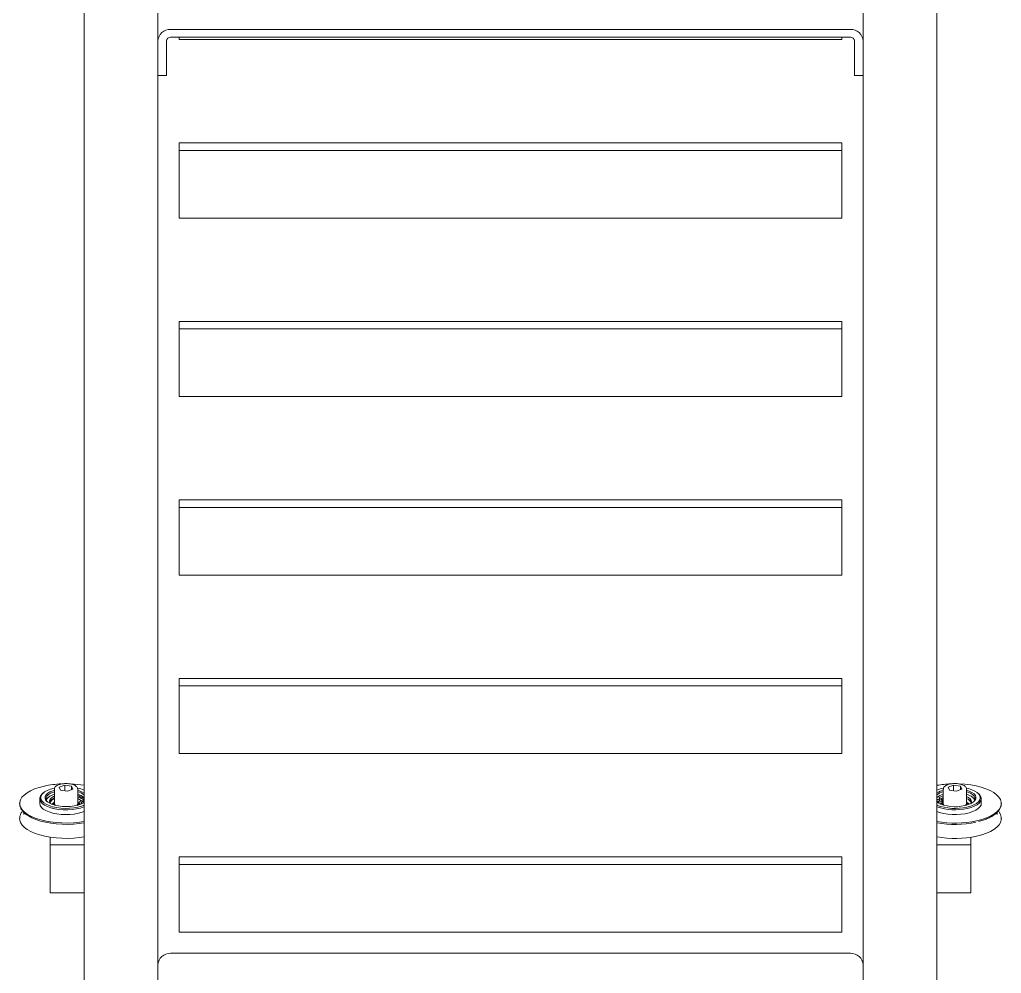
# Model space of a CAD drawing. Header units: millimetres. Extents: x -1052 to 3351, y 0 to 2015.
# Drawn here: x -112.91 to -107.34, y 1579.12 to 1584.53 of the extents above; entities that cross this region are included whole.
import ezdxf

# ---------------------------------------------------------------- set-up
doc = ezdxf.new("R2010")
doc.units = ezdxf.units.MM

msp = doc.modelspace()

# ---------------------------------------------------------------- linework, layer by layer
at = {"linetype": 'Continuous', "lineweight": 0}
for p, q in [((-112.5422, 1590.0923), (-112.5422, 1578.6487)), ((-112.1228, 1590.0834), (-112.1228, 1579.0683)), ((-108.1211, 1590.0834), (-108.1211, 1579.0683)), ((-107.7017, 1590.0923), (-107.7017, 1578.6487)), ((-112.051, 1584.4772), (-108.193, 1584.4772)), ((-112.051, 1584.4338), (-108.193, 1584.4338)), ((-112.003, 1584.4338), (-112.003, 1584.4201)), ((-108.2409, 1584.4338), (-108.2409, 1584.4201)), ((-112.0749, 1584.4121), (-112.0749, 1584.2166)), ((-108.2409, 1584.4201), (-112.003, 1584.4201)), ((-108.169, 1584.4121), (-108.169, 1584.2166)), ((-112.1228, 1584.2166), (-112.0749, 1584.2166)), ((-108.1211, 1584.2166), (-108.169, 1584.2166)), ((-108.2409, 1583.8343), (-112.003, 1583.8343)), ((-112.003, 1583.8343), (-112.003, 1583.7917)), ((-108.2409, 1583.8343), (-108.2409, 1583.7917)), ((-108.2409, 1583.7917), (-112.003, 1583.7917)), ((-112.003, 1583.7917), (-112.003, 1583.531)), ((-108.2409, 1583.7917), (-108.2409, 1583.531)), ((-112.003, 1583.531), (-112.003, 1583.5)), ((-112.003, 1583.5), (-112.003, 1583.4667)), ((-108.2409, 1583.531), (-108.2409, 1583.5)), ((-108.2409, 1583.5), (-108.2409, 1583.4667)), ((-112.003, 1583.4667), (-112.003, 1583.4508)), ((-112.003, 1583.4508), (-112.003, 1583.4074)), ((-108.2409, 1583.4667), (-108.2409, 1583.4508)), ((-108.2409, 1583.4508), (-108.2409, 1583.4074)), ((-108.2409, 1583.4074), (-112.003, 1583.4074)), ((-108.2409, 1582.8216), (-112.003, 1582.8216)), ((-112.003, 1582.8216), (-112.003, 1582.779)), ((-108.2409, 1582.8216), (-108.2409, 1582.779)), ((-108.2409, 1582.779), (-112.003, 1582.779)), ((-112.003, 1582.779), (-112.003, 1582.5183)), ((-108.2409, 1582.779), (-108.2409, 1582.5183)), ((-112.003, 1582.5183), (-112.003, 1582.4873)), ((-112.003, 1582.4873), (-112.003, 1582.454)), ((-108.2409, 1582.5183), (-108.2409, 1582.4873)), ((-108.2409, 1582.4873), (-108.2409, 1582.454)), ((-112.003, 1582.454), (-112.003, 1582.4381)), ((-112.003, 1582.4381), (-112.003, 1582.3947)), ((-108.2409, 1582.454), (-108.2409, 1582.4381)), ((-108.2409, 1582.4381), (-108.2409, 1582.3947)), ((-108.2409, 1582.3947), (-112.003, 1582.3947)), ((-108.2409, 1581.8089), (-112.003, 1581.8089)), ((-112.003, 1581.8089), (-112.003, 1581.7663)), ((-108.2409, 1581.7663), (-112.003, 1581.7663)), ((-112.003, 1581.7663), (-112.003, 1581.5056)), ((-108.2409, 1581.8089), (-108.2409, 1581.7663)), ((-108.2409, 1581.7663), (-108.2409, 1581.5056)), ((-112.003, 1581.5056), (-112.003, 1581.4746)), ((-108.2409, 1581.5056), (-108.2409, 1581.4746)), ((-112.003, 1581.4746), (-112.003, 1581.4413)), ((-112.003, 1581.4413), (-112.003, 1581.4254)), ((-112.003, 1581.4254), (-112.003, 1581.382)), ((-108.2409, 1581.4746), (-108.2409, 1581.4413)), ((-108.2409, 1581.4413), (-108.2409, 1581.4254)), ((-108.2409, 1581.4254), (-108.2409, 1581.382)), ((-108.2409, 1581.382), (-112.003, 1581.382)), ((-108.2409, 1580.7962), (-112.003, 1580.7962)), ((-112.003, 1580.7962), (-112.003, 1580.7536)), ((-108.2409, 1580.7962), (-108.2409, 1580.7536)), ((-108.2409, 1580.7536), (-112.003, 1580.7536)), ((-112.003, 1580.7536), (-112.003, 1580.4929)), ((-108.2409, 1580.7536), (-108.2409, 1580.4929)), ((-112.003, 1580.4929), (-112.003, 1580.4619)), ((-108.2409, 1580.4929), (-108.2409, 1580.4619)), ((-112.003, 1580.4619), (-112.003, 1580.4286)), ((-112.003, 1580.4286), (-112.003, 1580.4127)), ((-108.2409, 1580.4619), (-108.2409, 1580.4286)), ((-108.2409, 1580.4286), (-108.2409, 1580.4127)), ((-112.003, 1580.4127), (-112.003, 1580.3692)), ((-108.2409, 1580.3692), (-112.003, 1580.3692)), ((-108.2409, 1580.4127), (-108.2409, 1580.3692)), ((-112.8658, 1580.147), (-112.8822, 1580.1345)), ((-112.8458, 1580.1585), (-112.8658, 1580.147)), ((-112.8224, 1580.1688), (-112.8458, 1580.1585)), ((-112.7961, 1580.1778), (-112.8224, 1580.1688)), ((-112.7673, 1580.1853), (-112.7961, 1580.1778)), ((-112.7817, 1580.1389), (-112.7765, 1580.1435)), ((-112.7658, 1580.1517), (-112.7772, 1580.1423)), ((-112.7712, 1580.1477), (-112.7765, 1580.1435)), ((-112.7507, 1580.1601), (-112.7658, 1580.1517)), ((-112.7577, 1580.1354), (-112.7484, 1580.1442)), ((-112.7323, 1580.1673), (-112.7507, 1580.1601)), ((-112.7484, 1580.1442), (-112.7354, 1580.1521)), ((-112.7317, 1580.1446), (-112.7442, 1580.1368)), ((-112.7354, 1580.1521), (-112.7191, 1580.1589)), ((-112.7113, 1580.1731), (-112.7323, 1580.1673)), ((-112.7159, 1580.1513), (-112.7317, 1580.1446)), ((-112.7191, 1580.1589), (-112.7099, 1580.1617)), ((-112.7099, 1580.1532), (-112.7159, 1580.1513)), ((-112.7099, 1580.1683), (-112.7099, 1580.0868)), ((-112.6831, 1580.1796), (-112.6514, 1580.1909)), ((-112.6757, 1580.1623), (-112.6831, 1580.1796)), ((-112.6366, 1580.1564), (-112.6757, 1580.1623)), ((-112.6514, 1580.1909), (-112.6124, 1580.185)), ((-112.6514, 1580.1587), (-112.6514, 1580.1909)), ((-112.605, 1580.1678), (-112.6366, 1580.1564)), ((-112.6124, 1580.185), (-112.605, 1580.1678)), ((-112.6124, 1580.1651), (-112.6124, 1580.185)), ((-112.5781, 1580.0868), (-112.5781, 1580.1683)), ((-107.6658, 1580.1683), (-107.6658, 1580.0868)), ((-107.6389, 1580.1796), (-107.6073, 1580.1909)), ((-107.6315, 1580.1623), (-107.6389, 1580.1796)), ((-107.5925, 1580.1564), (-107.6315, 1580.1623)), ((-107.6073, 1580.1909), (-107.5682, 1580.185)), ((-107.6073, 1580.1587), (-107.6073, 1580.1909)), ((-107.5608, 1580.1678), (-107.5925, 1580.1564)), ((-107.5427, 1580.1956), (-107.5754, 1580.1977)), ((-107.5682, 1580.185), (-107.5608, 1580.1678)), ((-107.5682, 1580.1651), (-107.5682, 1580.185)), ((-107.5103, 1580.1916), (-107.5427, 1580.1956)), ((-107.534, 1580.0868), (-107.534, 1580.1683)), ((-107.534, 1580.1617), (-107.5181, 1580.1564)), ((-107.5273, 1580.151), (-107.534, 1580.1532)), ((-107.5235, 1580.1709), (-107.5327, 1580.1731)), ((-107.5116, 1580.1443), (-107.5273, 1580.151)), ((-107.5035, 1580.1645), (-107.5235, 1580.1709)), ((-107.5181, 1580.1564), (-107.503, 1580.1492)), ((-107.4993, 1580.1365), (-107.5116, 1580.1443)), ((-107.4793, 1580.1859), (-107.5103, 1580.1916)), ((-107.4864, 1580.1567), (-107.5035, 1580.1645)), ((-107.503, 1580.1492), (-107.4914, 1580.1409)), ((-107.4728, 1580.1478), (-107.4864, 1580.1567)), ((-107.4504, 1580.1786), (-107.4793, 1580.1859)), ((-107.463, 1580.1381), (-107.4728, 1580.1478)), ((-107.4674, 1580.1435), (-107.4727, 1580.1477)), ((-107.4674, 1580.1435), (-107.4646, 1580.1412)), ((-107.4238, 1580.1697), (-107.4504, 1580.1786)), ((-107.4002, 1580.1595), (-107.4238, 1580.1697)), ((-107.3798, 1580.1481), (-107.4002, 1580.1595)), ((-107.3631, 1580.1357), (-107.3798, 1580.1481)), ((-112.9031, 1580.1075), (-112.9072, 1580.0933)), ((-112.9072, 1580.0933), (-112.907, 1580.079)), ((-112.8947, 1580.1213), (-112.9031, 1580.1075)), ((-112.8822, 1580.1345), (-112.8947, 1580.1213)), ((-112.7938, 1580.114), (-112.7938, 1580.0868)), ((-112.7935, 1580.1181), (-112.7897, 1580.1287)), ((-112.793, 1580.1073), (-112.7935, 1580.1181)), ((-112.7882, 1580.0968), (-112.793, 1580.1073)), ((-112.7897, 1580.1287), (-112.7817, 1580.1389)), ((-112.7793, 1580.0868), (-112.7882, 1580.0968)), ((-112.7846, 1580.1321), (-112.7877, 1580.1216)), ((-112.7877, 1580.1216), (-112.7864, 1580.111)), ((-112.7864, 1580.111), (-112.7809, 1580.1007)), ((-112.7772, 1580.1423), (-112.7846, 1580.1321)), ((-112.7809, 1580.1007), (-112.7711, 1580.091)), ((-112.7711, 1580.091), (-112.7575, 1580.0821)), ((-112.7636, 1580.1164), (-112.7628, 1580.1261)), ((-112.7602, 1580.1069), (-112.7636, 1580.1164)), ((-112.7628, 1580.1261), (-112.7577, 1580.1354)), ((-112.7525, 1580.0979), (-112.7602, 1580.1069)), ((-112.7528, 1580.1281), (-112.7573, 1580.1189)), ((-112.7573, 1580.1189), (-112.7573, 1580.1094)), ((-112.7573, 1580.1094), (-112.7531, 1580.1002)), ((-112.7531, 1580.1002), (-112.7472, 1580.0937)), ((-112.7442, 1580.1368), (-112.7528, 1580.1281)), ((-112.7409, 1580.0896), (-112.7525, 1580.0979)), ((-112.7258, 1580.0824), (-112.7409, 1580.0896)), ((-112.7343, 1580.11), (-112.7376, 1580.1011)), ((-112.7376, 1580.1011), (-112.7363, 1580.0921)), ((-112.7363, 1580.0921), (-112.732, 1580.085)), ((-112.7267, 1580.1184), (-112.7343, 1580.11)), ((-112.715, 1580.1259), (-112.7267, 1580.1184)), ((-112.7099, 1580.1283), (-112.715, 1580.1259)), ((-112.5696, 1580.1357), (-112.5781, 1580.1313)), ((-112.5657, 1580.1268), (-112.5781, 1580.1205)), ((-112.5709, 1580.0914), (-112.5709, 1580.0805)), ((-112.5708, 1580.0908), (-112.5702, 1580.0939)), ((-112.5693, 1580.0877), (-112.5708, 1580.0908)), ((-112.5702, 1580.0939), (-112.5673, 1580.0967)), ((-112.5656, 1580.085), (-112.5693, 1580.0877)), ((-112.5673, 1580.0967), (-112.5625, 1580.0991)), ((-112.5657, 1580.1342), (-112.5657, 1580.1268)), ((-112.5521, 1580.1212), (-112.5657, 1580.1268)), ((-112.5625, 1580.0991), (-112.5563, 1580.1007)), ((-112.5457, 1580.0905), (-112.5604, 1580.0831)), ((-112.5588, 1580.0909), (-112.5584, 1580.0929)), ((-112.5575, 1580.089), (-112.5588, 1580.0909)), ((-112.5584, 1580.0929), (-112.5562, 1580.0946)), ((-112.5546, 1580.0875), (-112.5575, 1580.089)), ((-112.5563, 1580.1007), (-112.5492, 1580.1015)), ((-112.5562, 1580.0946), (-112.5525, 1580.0958)), ((-112.5523, 1580.0868), (-112.5546, 1580.0875)), ((-112.5422, 1580.1158), (-112.5521, 1580.1212)), ((-112.5492, 1580.1015), (-112.5422, 1580.1017)), ((-112.5422, 1580.0927), (-112.5457, 1580.0905)), ((-107.7017, 1580.1086), (-107.6981, 1580.109)), ((-107.6947, 1580.0939), (-107.7017, 1580.0936)), ((-107.6981, 1580.109), (-107.6935, 1580.1088)), ((-107.6876, 1580.0946), (-107.6947, 1580.0939)), ((-107.6935, 1580.1088), (-107.6893, 1580.1079)), ((-107.6878, 1580.1007), (-107.6914, 1580.0995)), ((-107.6897, 1580.1188), (-107.6901, 1580.1176)), ((-107.6901, 1580.1176), (-107.6898, 1580.1164)), ((-107.6898, 1580.1164), (-107.689, 1580.1152)), ((-107.6888, 1580.1199), (-107.6897, 1580.1188)), ((-107.6893, 1580.1079), (-107.6864, 1580.1063)), ((-107.689, 1580.1152), (-107.6877, 1580.1141)), ((-107.6873, 1580.121), (-107.6888, 1580.1199)), ((-107.6855, 1580.1025), (-107.6878, 1580.1007)), ((-107.6877, 1580.1141), (-107.6859, 1580.1132)), ((-107.6814, 1580.0963), (-107.6876, 1580.0946)), ((-107.6731, 1580.1277), (-107.6873, 1580.121)), ((-107.6864, 1580.1063), (-107.6851, 1580.1044)), ((-107.6859, 1580.1132), (-107.6837, 1580.1124)), ((-107.6851, 1580.1044), (-107.6855, 1580.1025)), ((-107.6731, 1580.1168), (-107.684, 1580.112)), ((-107.6837, 1580.1124), (-107.6783, 1580.1103)), ((-107.6766, 1580.0986), (-107.6814, 1580.0963)), ((-107.6766, 1580.0878), (-107.6814, 1580.0854)), ((-107.6783, 1580.1103), (-107.6746, 1580.1076)), ((-107.6738, 1580.1015), (-107.6766, 1580.0986)), ((-107.6738, 1580.0906), (-107.6766, 1580.0878)), ((-107.6665, 1580.1135), (-107.6758, 1580.1087)), ((-107.6746, 1580.1076), (-107.6731, 1580.1046)), ((-107.6731, 1580.1046), (-107.6738, 1580.1015)), ((-107.673, 1580.0931), (-107.6738, 1580.0906)), ((-107.6658, 1580.1302), (-107.6731, 1580.1277)), ((-107.6658, 1580.1194), (-107.6731, 1580.1168)), ((-107.673, 1580.0931), (-107.673, 1580.104)), ((-107.6658, 1580.1139), (-107.6665, 1580.1135)), ((-107.5233, 1580.1199), (-107.534, 1580.1255)), ((-107.5133, 1580.1119), (-107.5233, 1580.1199)), ((-107.5076, 1580.1033), (-107.5133, 1580.1119)), ((-107.5089, 1580.0864), (-107.5063, 1580.0943)), ((-107.4955, 1580.0945), (-107.5085, 1580.0866)), ((-107.5063, 1580.0943), (-107.5076, 1580.1033)), ((-107.4908, 1580.1277), (-107.4993, 1580.1365)), ((-107.4967, 1580.0937), (-107.4911, 1580.0998)), ((-107.4862, 1580.1033), (-107.4955, 1580.0945)), ((-107.4914, 1580.1409), (-107.4837, 1580.1319)), ((-107.4911, 1580.0998), (-107.4866, 1580.1091)), ((-107.4866, 1580.1185), (-107.4908, 1580.1277)), ((-107.4866, 1580.1091), (-107.4866, 1580.1185)), ((-107.4811, 1580.1127), (-107.4862, 1580.1033)), ((-107.4837, 1580.1319), (-107.4803, 1580.1223)), ((-107.4803, 1580.1223), (-107.4811, 1580.1127)), ((-107.4781, 1580.0871), (-107.4667, 1580.0965)), ((-107.4622, 1580.089), (-107.4742, 1580.0796)), ((-107.4667, 1580.0965), (-107.4593, 1580.1066)), ((-107.4646, 1580.1412), (-107.4557, 1580.1311)), ((-107.4575, 1580.1277), (-107.463, 1580.1381)), ((-107.4542, 1580.0992), (-107.4622, 1580.089)), ((-107.4593, 1580.1066), (-107.4562, 1580.1172)), ((-107.4562, 1580.1172), (-107.4575, 1580.1277)), ((-107.4557, 1580.1311), (-107.4509, 1580.1206)), ((-107.4504, 1580.1098), (-107.4542, 1580.0992)), ((-107.4509, 1580.1206), (-107.4504, 1580.1098)), ((-107.4501, 1580.0868), (-107.4501, 1580.114)), ((-107.3502, 1580.1225), (-107.3631, 1580.1357)), ((-107.3414, 1580.1088), (-107.3502, 1580.1225)), ((-107.3369, 1580.0946), (-107.3414, 1580.1088)), ((-107.3367, 1580.0803), (-107.3369, 1580.0946)), ((-107.3363, 1580.0867), (-107.3363, 1580.0883)), ((-112.9076, 1580.0868), (-112.9076, 1580.086)), ((-112.9076, 1580.086), (-112.9076, 1580.0854)), ((-112.9076, 1580.0854), (-112.9076, 1580.0837)), ((-112.907, 1580.079), (-112.9025, 1580.0649)), ((-112.9025, 1580.0649), (-112.8937, 1580.0511)), ((-112.8937, 1580.0511), (-112.8808, 1580.0379)), ((-112.8837, 1580.0357), (-112.8837, 1580.0238)), ((-112.8808, 1580.0379), (-112.8641, 1580.0255)), ((-112.7938, 1580.0868), (-112.7938, 1580.0856)), ((-112.7938, 1580.0856), (-112.7911, 1580.0749)), ((-112.7911, 1580.0749), (-112.7842, 1580.0645)), ((-112.7842, 1580.0645), (-112.7733, 1580.0549)), ((-112.7664, 1580.0775), (-112.7793, 1580.0868)), ((-112.7733, 1580.0549), (-112.7587, 1580.0461)), ((-112.7501, 1580.0693), (-112.7664, 1580.0775)), ((-112.7587, 1580.0461), (-112.7407, 1580.0385)), ((-112.7575, 1580.0821), (-112.7404, 1580.0743)), ((-112.7307, 1580.0623), (-112.7501, 1580.0693)), ((-112.7407, 1580.0385), (-112.72, 1580.0323)), ((-112.7404, 1580.0743), (-112.7205, 1580.0679)), ((-112.7088, 1580.0569), (-112.7307, 1580.0623)), ((-112.7077, 1580.0765), (-112.7258, 1580.0824)), ((-112.7205, 1580.0679), (-112.6981, 1580.0631)), ((-112.72, 1580.0323), (-112.6971, 1580.0276)), ((-112.7139, 1580.0868), (-112.7139, 1580.0783)), ((-112.7089, 1580.0818), (-112.7099, 1580.0868)), ((-112.7044, 1580.0757), (-112.7089, 1580.0818)), ((-112.685, 1580.0531), (-112.7088, 1580.0569)), ((-112.6874, 1580.0722), (-112.7077, 1580.0765)), ((-112.6981, 1580.0631), (-112.6742, 1580.06)), ((-112.6654, 1580.0696), (-112.6874, 1580.0722)), ((-112.6601, 1580.051), (-112.685, 1580.0531)), ((-112.6742, 1580.06), (-112.6493, 1580.0587)), ((-112.6427, 1580.0688), (-112.6654, 1580.0696)), ((-112.6347, 1580.0508), (-112.6601, 1580.051)), ((-112.6493, 1580.0587), (-112.6243, 1580.0592)), ((-112.6201, 1580.0698), (-112.6427, 1580.0688)), ((-112.6096, 1580.0524), (-112.6347, 1580.0508)), ((-112.6243, 1580.0592), (-112.5999, 1580.0616)), ((-112.5983, 1580.0726), (-112.6201, 1580.0698)), ((-112.5854, 1580.0557), (-112.6096, 1580.0524)), ((-112.5999, 1580.0616), (-112.5768, 1580.0657)), ((-112.5782, 1580.0771), (-112.5983, 1580.0726)), ((-112.563, 1580.0607), (-112.5854, 1580.0557)), ((-112.5604, 1580.0831), (-112.5782, 1580.0771)), ((-112.5768, 1580.0657), (-112.5557, 1580.0714)), ((-112.5741, 1580.0783), (-112.5741, 1580.0868)), ((-112.5723, 1580.0867), (-112.5741, 1580.0866)), ((-112.574, 1580.0309), (-112.5526, 1580.0367)), ((-112.5709, 1580.0866), (-112.5723, 1580.0867)), ((-112.5708, 1580.0799), (-112.5709, 1580.0805)), ((-112.5707, 1580.0793), (-112.5708, 1580.0799)), ((-112.5602, 1580.083), (-112.5656, 1580.085)), ((-112.5429, 1580.0673), (-112.563, 1580.0607)), ((-112.5557, 1580.0714), (-112.5422, 1580.0765)), ((-112.5526, 1580.0367), (-112.5422, 1580.0404)), ((-112.5422, 1580.0676), (-112.5429, 1580.0673)), ((-107.7017, 1580.0404), (-107.6865, 1580.0352)), ((-107.6865, 1580.0352), (-107.6646, 1580.0297)), ((-107.6814, 1580.0854), (-107.6859, 1580.0841)), ((-107.6698, 1580.0868), (-107.6698, 1580.0783)), ((-107.6647, 1580.0818), (-107.6658, 1580.0868)), ((-107.6602, 1580.0757), (-107.6647, 1580.0818)), ((-107.5248, 1580.0799), (-107.5438, 1580.0746)), ((-107.5413, 1580.0286), (-107.5188, 1580.0336)), ((-107.5326, 1580.0657), (-107.5116, 1580.0714)), ((-107.53, 1580.0783), (-107.53, 1580.0868)), ((-107.5084, 1580.0638), (-107.5298, 1580.058)), ((-107.5085, 1580.0866), (-107.5248, 1580.0799)), ((-107.5188, 1580.0336), (-107.4987, 1580.0401)), ((-107.5116, 1580.0714), (-107.4932, 1580.0786)), ((-107.4897, 1580.0711), (-107.5084, 1580.0638)), ((-107.4987, 1580.0401), (-107.4815, 1580.048)), ((-107.4932, 1580.0786), (-107.4781, 1580.0871)), ((-107.4742, 1580.0796), (-107.4897, 1580.0711)), ((-107.4815, 1580.048), (-107.4677, 1580.057)), ((-107.4677, 1580.057), (-107.4577, 1580.0669)), ((-107.4577, 1580.0669), (-107.4518, 1580.0774)), ((-107.4518, 1580.0774), (-107.4501, 1580.0868)), ((-107.3781, 1580.0266), (-107.3617, 1580.0391)), ((-107.3617, 1580.0391), (-107.3492, 1580.0523)), ((-107.3602, 1580.0238), (-107.3602, 1580.0357)), ((-107.3492, 1580.0523), (-107.3408, 1580.0662)), ((-107.3408, 1580.0662), (-107.3367, 1580.0803)), ((-107.3363, 1580.086), (-107.3363, 1580.0868)), ((-107.3363, 1580.086), (-107.3363, 1580.0867)), ((-112.9076, 1580.0007), (-112.9076, 1580.0016)), ((-112.9076, 1580.0007), (-112.9076, 1579.9999)), ((-112.9076, 1579.9999), (-112.907, 1579.9921)), ((-112.907, 1579.9921), (-112.9025, 1579.978)), ((-112.9025, 1579.978), (-112.8937, 1579.9642)), ((-112.8641, 1580.0255), (-112.8437, 1580.0141)), ((-112.8575, 1580.0163), (-112.8585, 1580.017)), ((-112.8377, 1580.0053), (-112.8575, 1580.0163)), ((-112.8437, 1580.0141), (-112.8201, 1580.0039)), ((-112.8148, 1579.9954), (-112.8377, 1580.0053)), ((-112.8201, 1580.0039), (-112.7935, 1579.9951)), ((-112.7891, 1579.9868), (-112.8148, 1579.9954)), ((-112.7935, 1579.9951), (-112.7646, 1579.9877)), ((-112.761, 1579.9797), (-112.7891, 1579.9868)), ((-112.7646, 1579.9877), (-112.7336, 1579.982)), ((-112.7309, 1579.9742), (-112.761, 1579.9797)), ((-112.7336, 1579.982), (-112.7012, 1579.9781)), ((-112.7012, 1579.9781), (-112.6678, 1579.9759)), ((-112.6971, 1580.0276), (-112.6727, 1580.0247)), ((-112.6727, 1580.0247), (-112.6474, 1580.0235)), ((-112.6678, 1579.9759), (-112.634, 1579.9755)), ((-112.6474, 1580.0235), (-112.6221, 1580.0242)), ((-112.634, 1579.9755), (-112.6004, 1579.977)), ((-112.6221, 1580.0242), (-112.5973, 1580.0267)), ((-112.6004, 1579.977), (-112.5675, 1579.9802)), ((-112.5973, 1580.0267), (-112.574, 1580.0309)), ((-112.5422, 1579.9767), (-112.5698, 1579.9724)), ((-112.5675, 1579.9802), (-112.5422, 1579.9841)), ((-107.6646, 1580.0297), (-107.6409, 1580.0259)), ((-107.6409, 1580.0259), (-107.6159, 1580.0239)), ((-107.6159, 1580.0239), (-107.5906, 1580.0236)), ((-107.5906, 1580.0236), (-107.5654, 1580.0252)), ((-107.5654, 1580.0252), (-107.5413, 1580.0286)), ((-107.4766, 1579.9884), (-107.4478, 1579.9958)), ((-107.4478, 1579.9958), (-107.4215, 1580.0048)), ((-107.4215, 1580.0048), (-107.3982, 1580.0151)), ((-107.3982, 1580.0151), (-107.3781, 1580.0266)), ((-107.3492, 1579.9655), (-107.3408, 1579.9793)), ((-107.3408, 1579.9793), (-107.3367, 1579.9935)), ((-107.3367, 1579.9935), (-107.3363, 1579.9999)), ((-107.3363, 1579.9999), (-107.3363, 1580.0007)), ((-107.3363, 1580.0007), (-107.3363, 1579.9998)), ((-112.8937, 1579.9642), (-112.8808, 1579.951)), ((-112.8808, 1579.951), (-112.8641, 1579.9386)), ((-112.8641, 1579.9386), (-112.8437, 1579.9272)), ((-112.8437, 1579.9272), (-112.8201, 1579.917)), ((-112.6994, 1579.9703), (-112.7309, 1579.9742)), ((-112.6671, 1579.9682), (-112.6994, 1579.9703)), ((-112.6343, 1579.9678), (-112.6671, 1579.9682)), ((-112.6017, 1579.9693), (-112.6343, 1579.9678)), ((-112.5698, 1579.9724), (-112.6017, 1579.9693)), ((-107.4215, 1579.9179), (-107.3982, 1579.9282)), ((-107.3982, 1579.9282), (-107.3781, 1579.9397)), ((-107.3781, 1579.9397), (-107.3617, 1579.9522)), ((-107.3617, 1579.9522), (-107.3492, 1579.9655)), ((-112.8201, 1579.917), (-112.7935, 1579.9082)), ((-112.7935, 1579.9082), (-112.7646, 1579.9009)), ((-112.7646, 1579.9009), (-112.7336, 1579.8952)), ((-112.7339, 1579.8516), (-112.7339, 1579.8952)), ((-112.7336, 1579.8952), (-112.7012, 1579.8912)), ((-112.7012, 1579.8912), (-112.6678, 1579.889)), ((-112.6678, 1579.889), (-112.634, 1579.8886)), ((-112.634, 1579.8886), (-112.6004, 1579.8901)), ((-112.6004, 1579.8901), (-112.5675, 1579.8933)), ((-112.5675, 1579.8933), (-112.5422, 1579.8972)), ((-107.51, 1579.8952), (-107.51, 1579.8516)), ((-107.4766, 1579.9015), (-107.4478, 1579.909)), ((-107.4478, 1579.909), (-107.4215, 1579.9179)), ((-112.7339, 1579.5802), (-112.7339, 1579.8516)), ((-112.7339, 1579.8516), (-112.5422, 1579.8516)), ((-107.51, 1579.8516), (-107.7017, 1579.8516)), ((-107.51, 1579.8516), (-107.51, 1579.5802)), ((-108.2409, 1579.7835), (-112.003, 1579.7835)), ((-112.003, 1579.7835), (-112.003, 1579.7409)), ((-108.2409, 1579.7835), (-108.2409, 1579.7409)), ((-108.2409, 1579.7409), (-112.003, 1579.7409)), ((-112.003, 1579.7409), (-112.003, 1579.4802)), ((-108.2409, 1579.7409), (-108.2409, 1579.4802)), ((-112.7339, 1579.5802), (-112.5422, 1579.5802)), ((-107.51, 1579.5802), (-107.7017, 1579.5802)), ((-112.003, 1579.4802), (-112.003, 1579.4492)), ((-108.2409, 1579.4802), (-108.2409, 1579.4492)), ((-112.003, 1579.4492), (-112.003, 1579.4159)), ((-108.2409, 1579.4492), (-108.2409, 1579.4159)), ((-112.003, 1579.4159), (-112.003, 1579.4)), ((-112.003, 1579.4), (-112.003, 1579.3565)), ((-108.2409, 1579.4159), (-108.2409, 1579.4)), ((-108.2409, 1579.4), (-108.2409, 1579.3565)), ((-108.2409, 1579.3565), (-112.003, 1579.3565)), ((-112.051, 1579.2365), (-108.193, 1579.2365))]:
    msp.add_line(p, q, dxfattribs=at)
for centre, radius, start, end in [((-112.0542, 1584.4085), 0.0688, 87.3253, 177.0475), ((-112.052, 1584.4109), 0.0229, 87.3257, 177.0455), ((-108.1897, 1584.4085), 0.0688, 2.9526, 92.6749), ((-108.1919, 1584.4109), 0.0229, 2.9534, 92.6752), ((-112.6489, 1579.6431), 0.555, 92.3615, 102.3275), ((-112.6413, 1579.6207), 0.5774, 80.1126, 87.5269), ((-112.6103, 1580.0384), 0.1274, 57.668, 75.3679), ((-112.6033, 1580.0568), 0.0996, 52.1255, 75.3392), ((-112.6196, 1579.9757), 0.202, 67.479, 78.0993), ((-107.6025, 1579.6206), 0.5775, 92.1043, 99.8907), ((-107.6217, 1579.9673), 0.2108, 101.9262, 112.3041), ((-107.6377, 1580.0479), 0.1172, 103.8568, 123.1072), ((-107.6403, 1580.0562), 0.1003, 104.7357, 127.7994), ((-112.6954, 1580.0673), 0.0727, 101.5515, 147.2267), ((-112.695, 1580.0734), 0.0466, 108.7265, 154.1775), ((-112.6983, 1580.0755), 0.0401, 106.9117, 158.4047), ((-112.6872, 1580.0351), 0.0614, 115.1314, 129.4318), ((-112.6991, 1580.0868), 0.0146, 137.6398, 221.5426), ((-112.6033, 1580.0422), 0.0996, 52.1231, 75.3417), ((-112.6016, 1580.0569), 0.0617, 44.8792, 67.5846), ((-112.5889, 1580.0868), 0.0146, 318.3315, 42.4861), ((-112.6079, 1580.0222), 0.0761, 60.9176, 64.1969), ((-112.5963, 1580.0468), 0.0792, 46.9442, 73.4885), ((-112.5969, 1580.0407), 0.087, 50.996, 72.9699), ((-112.5469, 1580.0695), 0.027, 79.9363, 102.027), ((-107.6403, 1580.0416), 0.1002, 104.7333, 127.8019), ((-107.697, 1580.1258), 0.0269, 259.8893, 282.0582), ((-107.5988, 1580.2933), 0.2255, 242.8326, 284.1029), ((-107.6431, 1580.0351), 0.0614, 115.1331, 129.4315), ((-107.655, 1580.0868), 0.0146, 137.4909, 221.6919), ((-107.5459, 1580.0711), 0.0684, 31.2494, 79.9722), ((-107.5445, 1580.0773), 0.038, 16.4216, 73.8848), ((-107.5447, 1580.0868), 0.0146, 318.396, 42.4211), ((-107.546, 1580.0737), 0.0426, 23.7, 72.8125), ((-107.5594, 1580.0304), 0.0668, 53.5432, 64.4649), ((-112.7182, 1580.0679), 0.0165, 75.0343, 118.0367), ((-112.5941, 1580.0878), 0.016, 310.782, 356.561), ((-107.599, 1580.3545), 0.2963, 249.7288, 282.9542), ((-107.5991, 1580.3633), 0.313, 250.8622, 282.789), ((-107.674, 1580.0679), 0.0165, 75.0343, 118.0367), ((-107.55, 1580.0878), 0.016, 310.7857, 356.5581), ((-107.5284, 1580.0702), 0.0165, 58.687, 95.5319), ((-107.6002, 1580.5658), 0.5905, 260.0989, 282.0839), ((-107.6002, 1580.5425), 0.5748, 259.8267, 282.0429), ((-107.6002, 1580.4789), 0.5905, 260.0991, 282.0844), ((-112.0542, 1579.1678), 0.0688, 87.3261, 177.0466), ((-108.1897, 1579.1678), 0.0688, 2.9534, 92.674)]:
    msp.add_arc(centre, radius, start, end, dxfattribs=at)
for points, knots in [([(-112.646, 1580.1994), (-112.6503, 1580.1993), (-112.6599, 1580.199), (-112.6739, 1580.1966), (-112.6872, 1580.1927), (-112.6982, 1580.1872), (-112.7056, 1580.1807), (-112.7097, 1580.1739), (-112.7096, 1580.1696), (-112.7095, 1580.168)], [0, 0, 0, 0, 0.69041, 1.521979, 2.359214, 3.208512, 4.077736, 4.788532, 5.231521, 5.231521, 5.231521, 5.231521]), ([(-112.5787, 1580.1689), (-112.5786, 1580.1704), (-112.5786, 1580.1746), (-112.5826, 1580.1808), (-112.5896, 1580.187), (-112.5998, 1580.1923), (-112.6128, 1580.1964), (-112.6276, 1580.1988), (-112.6391, 1580.1998), (-112.6451, 1580.1995), (-112.646, 1580.1994)], [0, 0, 0, 0, 0.418824, 1.140683, 1.90227, 2.743297, 3.602485, 4.451905, 5.295074, 5.43637, 5.43637, 5.43637, 5.43637]), ([(-107.611, 1580.1991), (-107.6137, 1580.1989), (-107.6215, 1580.1982), (-107.6337, 1580.1957), (-107.6463, 1580.1913), (-107.6562, 1580.1857), (-107.6626, 1580.1791), (-107.6659, 1580.1727), (-107.6654, 1580.1689), (-107.6652, 1580.1676)], [0, 0, 0, 0, 0.421679, 1.228761, 2.043718, 2.872516, 3.625874, 4.304978, 4.63487, 4.63487, 4.63487, 4.63487]), ([(-107.5344, 1580.1685), (-107.5343, 1580.1694), (-107.5339, 1580.173), (-107.537, 1580.1789), (-107.5431, 1580.1853), (-107.5524, 1580.1909), (-107.5647, 1580.1954), (-107.5792, 1580.1984), (-107.595, 1580.1998), (-107.6056, 1580.1994), (-107.611, 1580.1991)], [0, 0, 0, 0, 0.250672, 0.989627, 1.74512, 2.584229, 3.462388, 4.331503, 5.192845, 6.083489, 6.083489, 6.083489, 6.083489]), ([(-107.4664, 1579.9835), (-107.4576, 1579.986), (-107.4398, 1579.9909), (-107.4158, 1580.0001), (-107.3943, 1580.0104), (-107.3757, 1580.022), (-107.3602, 1580.0349), (-107.3482, 1580.0488), (-107.3402, 1580.0636), (-107.3362, 1580.0771), (-107.3366, 1580.0855), (-107.3368, 1580.0888)], [0, 0, 0, 0, 1.408016, 2.820661, 4.239336, 5.665334, 7.098204, 8.529376, 9.936145, 11.292247, 12.145843, 12.145843, 12.145843, 12.145843]), ([(-112.8903, 1580.0433), (-112.8922, 1580.0412), (-112.8981, 1580.0346), (-112.9038, 1580.0224), (-112.9076, 1580.0104), (-112.9073, 1580.0035), (-112.9072, 1580.0018)], [0, 0, 0, 0, 0.523175, 1.655807, 2.746821, 3.108377, 3.108377, 3.108377, 3.108377]), ([(-112.9071, 1580.0833), (-112.9072, 1580.0816), (-112.9073, 1580.075), (-112.9036, 1580.0636), (-112.8964, 1580.0497), (-112.8852, 1580.0366), (-112.8737, 1580.0261), (-112.8648, 1580.0205), (-112.8619, 1580.0187)], [0, 0, 0, 0, 0.389244, 1.500175, 2.621676, 3.781442, 4.981607, 5.558784, 5.558784, 5.558784, 5.558784]), ([(-107.3367, 1579.9996), (-107.3367, 1580.0029), (-107.3365, 1580.011), (-107.3406, 1580.0238), (-107.3463, 1580.0352), (-107.3518, 1580.0414), (-107.3536, 1580.0434)], [0, 0, 0, 0, 0.686498, 1.719929, 2.764907, 3.259928, 3.259928, 3.259928, 3.259928])]:
    msp.add_open_spline(points, degree=3, knots=knots, dxfattribs=at)

doc.saveas('drawing.dxf')
